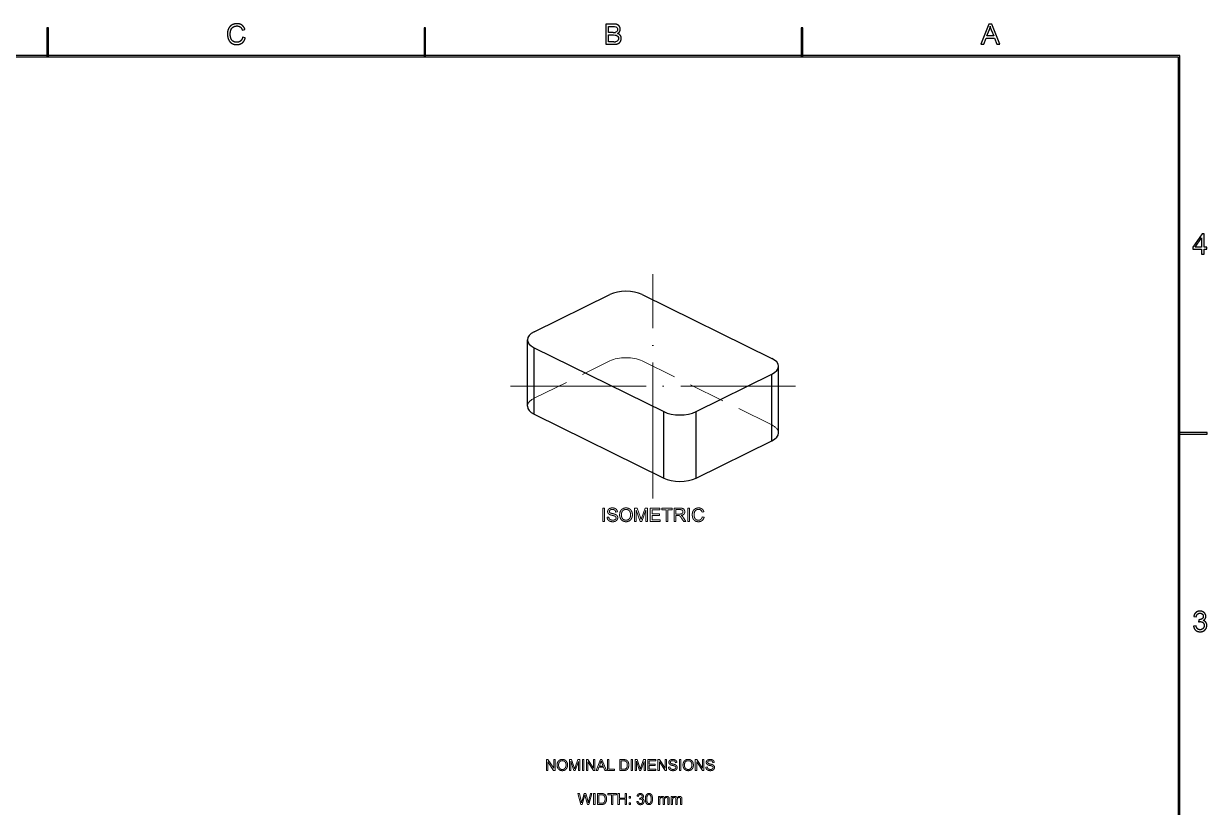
# Model space of a CAD drawing. Header units: millimetres. Extents: x -205 to 205, y -139 to 139.
# Drawn here: x -4.2 to 205, y 0.6 to 139.1 of the extents above; entities that cross this region are included whole.
import ezdxf

# ---------------------------------------------------------------- set-up
doc = ezdxf.new("R2010")
doc.units = ezdxf.units.MM
doc.linetypes.add('ACAD_ISO04W100', pattern=[30, 24, -3, 0, -3])
doc.linetypes.add('HIDDEN', pattern=[9.525, 6.35, -3.175])
for name, color, linetype, lineweight in [('center', 7, 'ACAD_ISO04W100', 13), ('dimensions', 7, 'Continuous', 18), ('hidden', 7, 'HIDDEN', 18), ('visible', 7, 'Continuous', 30)]:
    doc.layers.add(name, color=color, linetype=linetype, lineweight=lineweight)

msp = doc.modelspace()

# ---------------------------------------------------------------- linework, layer by layer
at = {"layer": 'center'}
for p, q in [((107, 55.2), (107, 94.8)), ((81.81, 75), (132.19, 75))]:
    msp.add_line(p, q, dxfattribs=at)
at = {"layer": 'dimensions'}
for p, q in [((98.14, 53.47), (98.14, 51.11)), ((98.45, 53.47), (98.14, 53.47)), ((98.45, 51.11), (98.45, 53.47)), ((100.41, 52.78), (100.71, 52.81)), ((103.76, 53.47), (103.76, 51.11)), ((104.23, 53.47), (103.76, 53.47)), ((104.06, 53.12), (104.75, 51.11)), ((104.06, 51.11), (104.06, 53.12)), ((104.79, 51.8), (104.23, 53.47)), ((105.6, 53.47), (105.03, 51.83)), ((105.03, 51.11), (105.72, 53.09)), ((106.02, 53.47), (105.6, 53.47)), ((105.72, 53.09), (105.72, 51.11)), ((106.02, 51.11), (106.02, 53.47)), ((106.53, 53.47), (106.53, 51.11)), ((108.24, 53.47), (106.53, 53.47)), ((106.84, 53.19), (108.24, 53.19)), ((106.84, 52.47), (106.84, 53.19)), ((108.15, 52.47), (106.84, 52.47)), ((108.15, 52.19), (108.15, 52.47)), ((108.24, 53.19), (108.24, 53.47)), ((108.55, 53.47), (108.55, 53.19)), ((110.42, 53.47), (108.55, 53.47)), ((108.55, 53.19), (109.32, 53.19)), ((109.32, 53.19), (109.32, 51.11)), ((109.64, 53.19), (110.42, 53.19)), ((109.64, 51.11), (109.64, 53.19)), ((110.42, 53.19), (110.42, 53.47)), ((110.74, 53.47), (110.74, 51.11)), ((111.79, 53.47), (110.74, 53.47)), ((111.06, 52.43), (111.06, 53.21)), ((111.06, 53.21), (111.8, 53.21)), ((111.73, 52.43), (111.06, 52.43)), ((113.17, 53.47), (113.17, 51.11)), ((113.49, 53.47), (113.17, 53.47)), ((113.49, 51.11), (113.49, 53.47)), ((115.69, 52.75), (116, 52.83)), ((98.14, 51.11), (98.45, 51.11)), ((99.19, 51.9), (98.9, 51.87)), ((103.76, 51.11), (104.06, 51.11)), ((104.75, 51.11), (105.03, 51.11)), ((105.72, 51.11), (106.02, 51.11)), ((106.53, 51.11), (108.29, 51.11)), ((106.84, 52.19), (108.15, 52.19)), ((106.84, 51.39), (106.84, 52.19)), ((108.29, 51.39), (106.84, 51.39)), ((108.29, 51.11), (108.29, 51.39)), ((109.32, 51.11), (109.64, 51.11)), ((110.74, 51.11), (111.06, 51.11)), ((111.06, 52.16), (111.42, 52.16)), ((111.06, 51.11), (111.06, 52.16)), ((112.12, 51.6), (112.43, 51.11)), ((112.82, 51.11), (112.41, 51.75)), ((112.43, 51.11), (112.82, 51.11)), ((113.17, 51.11), (113.49, 51.11)), ((116.04, 51.86), (115.72, 51.94)), ((88.18, 9.04), (88.18, 7.11)), ((88.44, 9.04), (88.18, 9.04)), ((88.42, 8.63), (89.44, 7.11)), ((88.42, 7.11), (88.42, 8.63)), ((89.46, 7.52), (88.44, 9.04)), ((89.46, 9.04), (89.46, 7.52)), ((89.7, 9.04), (89.46, 9.04)), ((89.7, 7.11), (89.7, 9.04)), ((92.22, 9.04), (92.22, 7.11)), ((92.61, 9.04), (92.22, 9.04)), ((92.47, 8.75), (93.03, 7.11)), ((92.47, 7.11), (92.47, 8.75)), ((93.07, 7.67), (92.61, 9.04)), ((93.72, 9.04), (93.26, 7.7)), ((93.26, 7.11), (93.82, 8.73)), ((94.07, 9.04), (93.72, 9.04)), ((93.82, 8.73), (93.82, 7.11)), ((94.07, 7.11), (94.07, 9.04)), ((94.52, 9.04), (94.52, 7.11)), ((94.78, 9.04), (94.52, 9.04)), ((94.78, 7.11), (94.78, 9.04)), ((95.23, 9.04), (95.23, 7.11)), ((95.49, 9.04), (95.23, 9.04)), ((95.47, 8.63), (96.49, 7.11)), ((95.47, 7.11), (95.47, 8.63)), ((96.51, 7.52), (95.49, 9.04)), ((96.51, 9.04), (96.51, 7.52)), ((96.75, 9.04), (96.51, 9.04)), ((96.75, 7.11), (96.75, 9.04)), ((97.71, 9.04), (96.97, 7.11)), ((97.53, 7.9), (97.74, 8.47)), ((97.99, 9.04), (97.71, 9.04)), ((97.98, 8.44), (98.18, 7.9)), ((98.78, 7.11), (97.99, 9.04)), ((98.97, 9.04), (98.97, 7.11)), ((99.23, 9.04), (98.97, 9.04)), ((99.23, 7.34), (99.23, 9.04)), ((101.13, 9.04), (101.13, 7.11)), ((101.8, 9.04), (101.13, 9.04)), ((101.39, 7.34), (101.39, 8.81)), ((101.39, 8.81), (101.8, 8.81)), ((103.13, 9.04), (103.13, 7.11)), ((103.38, 9.04), (103.13, 9.04)), ((103.38, 7.11), (103.38, 9.04)), ((103.83, 9.04), (103.83, 7.11)), ((104.21, 9.04), (103.83, 9.04)), ((104.07, 8.75), (104.63, 7.11)), ((104.07, 7.11), (104.07, 8.75)), ((104.67, 7.67), (104.21, 9.04)), ((105.33, 9.04), (104.86, 7.7)), ((104.86, 7.11), (105.42, 8.73)), ((105.67, 9.04), (105.33, 9.04)), ((105.42, 8.73), (105.42, 7.11)), ((105.67, 7.11), (105.67, 9.04)), ((106.09, 9.04), (106.09, 7.11)), ((107.49, 9.04), (106.09, 9.04)), ((106.34, 8.81), (107.49, 8.81)), ((106.34, 8.22), (106.34, 8.81)), ((107.49, 8.81), (107.49, 9.04)), ((107.88, 9.04), (107.88, 7.11)), ((108.14, 9.04), (107.88, 9.04)), ((108.13, 8.63), (109.14, 7.11)), ((108.13, 7.11), (108.13, 8.63)), ((109.16, 7.52), (108.14, 9.04)), ((109.16, 9.04), (109.16, 7.52)), ((109.4, 9.04), (109.16, 9.04)), ((109.4, 7.11), (109.4, 9.04)), ((110.98, 8.48), (111.23, 8.5)), ((111.68, 9.04), (111.68, 7.11)), ((111.93, 9.04), (111.68, 9.04)), ((111.93, 7.11), (111.93, 9.04)), ((114.48, 9.04), (114.48, 7.11)), ((114.74, 9.04), (114.48, 9.04)), ((114.73, 8.63), (115.74, 7.11)), ((114.73, 7.11), (114.73, 8.63)), ((115.76, 7.52), (114.74, 9.04)), ((115.76, 9.04), (115.76, 7.52)), ((116, 9.04), (115.76, 9.04)), ((116, 7.11), (116, 9.04)), ((117.58, 8.48), (117.83, 8.5)), ((88.18, 7.11), (88.42, 7.11)), ((89.44, 7.11), (89.7, 7.11)), ((92.22, 7.11), (92.47, 7.11)), ((93.03, 7.11), (93.26, 7.11)), ((93.82, 7.11), (94.07, 7.11)), ((94.52, 7.11), (94.78, 7.11)), ((95.23, 7.11), (95.47, 7.11)), ((96.49, 7.11), (96.75, 7.11)), ((96.97, 7.11), (97.24, 7.11)), ((97.24, 7.11), (97.45, 7.69)), ((97.45, 7.69), (98.26, 7.69)), ((98.18, 7.9), (97.53, 7.9)), ((98.26, 7.69), (98.49, 7.11)), ((98.49, 7.11), (98.78, 7.11)), ((98.97, 7.11), (100.18, 7.11)), ((100.18, 7.34), (99.23, 7.34)), ((100.18, 7.11), (100.18, 7.34)), ((101.13, 7.11), (101.83, 7.11)), ((101.8, 7.34), (101.39, 7.34)), ((103.13, 7.11), (103.38, 7.11)), ((103.83, 7.11), (104.07, 7.11)), ((104.63, 7.11), (104.86, 7.11)), ((105.42, 7.11), (105.67, 7.11)), ((106.09, 7.11), (107.53, 7.11)), ((107.41, 8.22), (106.34, 8.22)), ((106.34, 7.99), (107.41, 7.99)), ((106.34, 7.34), (106.34, 7.99)), ((107.53, 7.34), (106.34, 7.34)), ((107.41, 7.99), (107.41, 8.22)), ((107.53, 7.11), (107.53, 7.34)), ((107.88, 7.11), (108.13, 7.11)), ((109.14, 7.11), (109.4, 7.11)), ((109.99, 7.75), (109.75, 7.73)), ((111.68, 7.11), (111.93, 7.11)), ((114.48, 7.11), (114.73, 7.11)), ((115.74, 7.11), (116, 7.11)), ((116.59, 7.75), (116.35, 7.73)), ((93.73, 3.04), (94.25, 1.11)), ((94, 3.04), (93.73, 3.04)), ((94.29, 1.77), (94, 3.04)), ((94.83, 3.04), (94.46, 1.74)), ((94.51, 1.11), (94.92, 2.58)), ((95.13, 3.04), (94.83, 3.04)), ((95.03, 2.58), (95.44, 1.11)), ((95.41, 2.06), (95.13, 3.04)), ((95.96, 3.04), (95.66, 1.8)), ((95.69, 1.11), (96.22, 3.04)), ((96.22, 3.04), (95.96, 3.04)), ((96.5, 3.04), (96.5, 1.11)), ((96.76, 3.04), (96.5, 3.04)), ((96.76, 1.11), (96.76, 3.04)), ((97.21, 3.04), (97.21, 1.11)), ((97.87, 3.04), (97.21, 3.04)), ((97.46, 1.34), (97.46, 2.81)), ((97.46, 2.81), (97.87, 2.81)), ((99.01, 3.04), (99.01, 2.81)), ((100.54, 3.04), (99.01, 3.04)), ((99.01, 2.81), (99.65, 2.81)), ((99.65, 2.81), (99.65, 1.11)), ((99.9, 2.81), (100.54, 2.81)), ((99.9, 1.11), (99.9, 2.81)), ((100.54, 2.81), (100.54, 3.04)), ((100.81, 3.04), (100.81, 1.11)), ((101.07, 3.04), (100.81, 3.04)), ((101.07, 2.25), (101.07, 3.04)), ((102.07, 2.25), (101.07, 2.25)), ((102.07, 3.04), (102.07, 2.25)), ((102.33, 3.04), (102.07, 3.04)), ((102.33, 1.11), (102.33, 3.04)), ((102.79, 2.51), (102.79, 2.24)), ((103.06, 2.51), (102.79, 2.51)), ((102.79, 2.24), (103.06, 2.24)), ((103.06, 2.24), (103.06, 2.51)), ((104.19, 2.55), (104.42, 2.51)), ((104.66, 2.23), (104.63, 2.02)), ((107.98, 2.51), (107.98, 1.11)), ((108.19, 2.51), (107.98, 2.51)), ((108.19, 2.31), (108.19, 2.51)), ((110.23, 2.51), (110.23, 1.11)), ((110.44, 2.51), (110.23, 2.51)), ((110.44, 2.31), (110.44, 2.51)), ((94.25, 1.11), (94.51, 1.11)), ((95.44, 1.11), (95.69, 1.11)), ((96.5, 1.11), (96.76, 1.11)), ((97.21, 1.11), (97.9, 1.11)), ((97.88, 1.34), (97.46, 1.34)), ((99.65, 1.11), (99.9, 1.11)), ((100.81, 1.11), (101.07, 1.11)), ((101.07, 2.02), (102.07, 2.02)), ((101.07, 1.11), (101.07, 2.02)), ((102.07, 2.02), (102.07, 1.11)), ((102.07, 1.11), (102.33, 1.11)), ((102.79, 1.38), (102.79, 1.11)), ((103.06, 1.38), (102.79, 1.38)), ((102.79, 1.11), (103.06, 1.11)), ((103.06, 1.11), (103.06, 1.38)), ((104.4, 1.65), (104.16, 1.62)), ((107.98, 1.11), (108.22, 1.11)), ((108.22, 1.11), (108.22, 1.83)), ((108.81, 2.02), (108.81, 1.11)), ((108.81, 1.11), (109.05, 1.11)), ((109.05, 1.11), (109.05, 1.92)), ((109.64, 1.99), (109.64, 1.11)), ((109.64, 1.11), (109.88, 1.11)), ((109.88, 1.11), (109.88, 2.07)), ((110.23, 1.11), (110.47, 1.11)), ((110.47, 1.11), (110.47, 1.83)), ((111.06, 2.02), (111.06, 1.11)), ((111.06, 1.11), (111.3, 1.11)), ((111.3, 1.11), (111.3, 1.92)), ((111.89, 1.99), (111.89, 1.11)), ((111.89, 1.11), (112.13, 1.11)), ((112.13, 1.11), (112.13, 2.07))]:
    msp.add_line(p, q, dxfattribs=at)
for points in [[(98.99, 52.86), (98.99, 53.04), (99.09, 53.2)], [(99.07, 52.57), (98.99, 52.7), (98.99, 52.86)], [(99.32, 52.35), (99.15, 52.44), (99.07, 52.57)], [(99.09, 53.2), (99.19, 53.35), (99.39, 53.43)], [(99.42, 53.13), (99.29, 53.03), (99.29, 52.88)], [(99.29, 52.88), (99.29, 52.76), (99.38, 52.67)], [(99.78, 52.2), (99.45, 52.28), (99.32, 52.35)], [(99.38, 52.67), (99.47, 52.59), (99.85, 52.51)], [(99.39, 53.43), (99.58, 53.51), (99.82, 53.51)], [(99.83, 53.24), (99.55, 53.24), (99.42, 53.13)], [(99.82, 53.51), (100.08, 53.51), (100.28, 53.43)], [(100.24, 53.12), (100.11, 53.24), (99.83, 53.24)], [(99.85, 52.51), (100.23, 52.42), (100.38, 52.35)], [(100.41, 52.78), (100.38, 53.01), (100.24, 53.12)], [(100.28, 53.43), (100.48, 53.34), (100.59, 53.18)], [(100.38, 52.35), (100.58, 52.26), (100.68, 52.11)], [(100.59, 53.18), (100.7, 53.02), (100.71, 52.81)], [(101.11, 52.26), (101.11, 52.85), (101.43, 53.18)], [(101.43, 53.18), (101.74, 53.51), (102.24, 53.51)], [(101.67, 53.02), (101.43, 52.79), (101.43, 52.26)], [(102.24, 53.25), (101.91, 53.25), (101.67, 53.02)], [(102.24, 53.51), (102.57, 53.51), (102.83, 53.36)], [(102.66, 53.13), (102.48, 53.25), (102.24, 53.25)], [(102.95, 52.79), (102.85, 53.01), (102.66, 53.13)], [(102.83, 53.36), (103.09, 53.2), (103.23, 52.92)], [(103.05, 52.29), (103.05, 52.58), (102.95, 52.79)], [(103.23, 52.92), (103.37, 52.64), (103.37, 52.29)], [(111.73, 52.43), (111.94, 52.43), (112.06, 52.47)], [(111.79, 53.47), (112.11, 53.47), (112.27, 53.41)], [(112.19, 53.1), (112.07, 53.21), (111.8, 53.21)], [(112.47, 52.4), (112.31, 52.23), (111.97, 52.19)], [(112.06, 52.47), (112.18, 52.52), (112.25, 52.62)], [(112.31, 52.83), (112.31, 53), (112.19, 53.1)], [(112.25, 52.62), (112.31, 52.71), (112.31, 52.83)], [(112.27, 53.41), (112.44, 53.35), (112.53, 53.18)], [(112.63, 52.83), (112.63, 52.58), (112.47, 52.4)], [(112.53, 53.18), (112.63, 53.02), (112.63, 52.83)], [(113.95, 52.31), (113.95, 52.68), (114.09, 52.95)], [(114.09, 52.95), (114.23, 53.23), (114.49, 53.37)], [(114.34, 52.76), (114.27, 52.54), (114.27, 52.31)], [(114.27, 52.31), (114.27, 52.01), (114.36, 51.78)], [(114.6, 53.12), (114.42, 52.98), (114.34, 52.76)], [(114.49, 53.37), (114.75, 53.51), (115.06, 53.51)], [(115.06, 53.25), (114.78, 53.25), (114.6, 53.12)], [(115.06, 53.51), (115.42, 53.51), (115.66, 53.33)], [(115.45, 53.13), (115.29, 53.25), (115.06, 53.25)], [(115.69, 52.75), (115.61, 53.01), (115.45, 53.13)], [(115.66, 53.33), (115.9, 53.15), (116, 52.83)], [(99.03, 51.44), (98.9, 51.63), (98.9, 51.87)], [(99.37, 51.16), (99.15, 51.26), (99.03, 51.44)], [(99.19, 51.9), (99.21, 51.72), (99.29, 51.6)], [(99.29, 51.6), (99.37, 51.49), (99.53, 51.42)], [(99.91, 51.07), (99.58, 51.07), (99.37, 51.16)], [(99.53, 51.42), (99.69, 51.35), (99.89, 51.35)], [(100.2, 52.09), (100.11, 52.12), (99.78, 52.2)], [(99.89, 51.35), (100.07, 51.35), (100.21, 51.4)], [(100.36, 51.16), (100.16, 51.07), (99.91, 51.07)], [(100.41, 51.95), (100.35, 52.03), (100.2, 52.09)], [(100.21, 51.4), (100.34, 51.46), (100.41, 51.55)], [(100.67, 51.42), (100.56, 51.26), (100.36, 51.16)], [(100.48, 51.75), (100.48, 51.86), (100.41, 51.95)], [(100.41, 51.55), (100.48, 51.64), (100.48, 51.75)], [(100.78, 51.78), (100.78, 51.59), (100.67, 51.42)], [(100.68, 52.11), (100.78, 51.97), (100.78, 51.78)], [(101.25, 51.67), (101.11, 51.95), (101.11, 52.26)], [(101.64, 51.23), (101.38, 51.39), (101.25, 51.67)], [(101.43, 52.26), (101.43, 51.83), (101.66, 51.58)], [(102.24, 51.07), (101.91, 51.07), (101.64, 51.23)], [(101.66, 51.58), (101.89, 51.34), (102.24, 51.34)], [(102.24, 51.34), (102.59, 51.34), (102.82, 51.59)], [(102.81, 51.22), (102.55, 51.07), (102.24, 51.07)], [(103.22, 51.65), (103.08, 51.36), (102.81, 51.22)], [(102.82, 51.59), (103.05, 51.83), (103.05, 52.29)], [(103.37, 52.29), (103.37, 51.93), (103.22, 51.65)], [(104.79, 51.8), (104.87, 51.57), (104.91, 51.45)], [(104.91, 51.45), (104.95, 51.58), (105.03, 51.83)], [(111.59, 52.15), (111.54, 52.16), (111.42, 52.16)], [(111.73, 52.09), (111.66, 52.13), (111.59, 52.15)], [(111.89, 51.93), (111.8, 52.04), (111.73, 52.09)], [(112.12, 51.6), (111.98, 51.81), (111.89, 51.93)], [(111.97, 52.19), (112.09, 52.13), (112.15, 52.07)], [(112.15, 52.07), (112.29, 51.94), (112.41, 51.75)], [(114.07, 51.68), (113.95, 51.97), (113.95, 52.31)], [(114.44, 51.23), (114.2, 51.38), (114.07, 51.68)], [(114.36, 51.78), (114.45, 51.56), (114.63, 51.45)], [(115.06, 51.07), (114.68, 51.07), (114.44, 51.23)], [(114.63, 51.45), (114.82, 51.34), (115.03, 51.34)], [(115.03, 51.34), (115.3, 51.34), (115.48, 51.49)], [(115.68, 51.27), (115.43, 51.07), (115.06, 51.07)], [(115.48, 51.49), (115.66, 51.64), (115.72, 51.94)], [(116.04, 51.86), (115.94, 51.47), (115.68, 51.27)], [(90.05, 8.05), (90.05, 8.53), (90.31, 8.8)], [(90.31, 8.8), (90.57, 9.08), (90.98, 9.08)], [(90.51, 8.67), (90.32, 8.48), (90.32, 8.05)], [(90.98, 8.85), (90.71, 8.85), (90.51, 8.67)], [(90.98, 9.08), (91.25, 9.08), (91.46, 8.95)], [(91.33, 8.76), (91.17, 8.85), (90.98, 8.85)], [(91.56, 8.49), (91.48, 8.66), (91.33, 8.76)], [(91.46, 8.95), (91.68, 8.82), (91.79, 8.59)], [(91.64, 8.07), (91.64, 8.31), (91.56, 8.49)], [(91.79, 8.59), (91.9, 8.36), (91.9, 8.07)], [(97.84, 8.84), (97.81, 8.65), (97.74, 8.47)], [(97.98, 8.44), (97.89, 8.68), (97.84, 8.84)], [(101.8, 9.04), (102.02, 9.04), (102.14, 9.01)], [(102.13, 8.77), (102.02, 8.81), (101.8, 8.81)], [(102.37, 8.56), (102.27, 8.72), (102.13, 8.77)], [(102.14, 9.01), (102.31, 8.97), (102.43, 8.87)], [(102.47, 8.09), (102.47, 8.39), (102.37, 8.56)], [(102.43, 8.87), (102.58, 8.75), (102.66, 8.54)], [(102.66, 8.54), (102.73, 8.34), (102.73, 8.09)], [(109.82, 8.54), (109.82, 8.69), (109.9, 8.81)], [(109.89, 8.3), (109.82, 8.41), (109.82, 8.54)], [(109.9, 8.81), (109.99, 8.94), (110.15, 9.01)], [(110.17, 8.76), (110.07, 8.68), (110.07, 8.56)], [(110.07, 8.56), (110.07, 8.45), (110.14, 8.39)], [(110.14, 8.39), (110.22, 8.32), (110.53, 8.25)], [(110.15, 9.01), (110.31, 9.07), (110.5, 9.07)], [(110.51, 8.85), (110.28, 8.85), (110.17, 8.76)], [(110.5, 9.07), (110.72, 9.07), (110.88, 9)], [(110.85, 8.75), (110.73, 8.85), (110.51, 8.85)], [(110.98, 8.48), (110.96, 8.66), (110.85, 8.75)], [(110.88, 9), (111.04, 8.94), (111.13, 8.8)], [(111.13, 8.8), (111.22, 8.67), (111.23, 8.5)], [(112.31, 8.05), (112.31, 8.53), (112.56, 8.8)], [(112.56, 8.8), (112.82, 9.08), (113.23, 9.08)], [(112.77, 8.67), (112.57, 8.48), (112.57, 8.05)], [(113.23, 8.85), (112.96, 8.85), (112.77, 8.67)], [(113.23, 9.08), (113.5, 9.08), (113.71, 8.95)], [(113.58, 8.76), (113.42, 8.85), (113.23, 8.85)], [(113.81, 8.49), (113.73, 8.66), (113.58, 8.76)], [(113.71, 8.95), (113.93, 8.82), (114.04, 8.59)], [(113.89, 8.07), (113.89, 8.31), (113.81, 8.49)], [(114.04, 8.59), (114.15, 8.36), (114.15, 8.07)], [(116.42, 8.54), (116.42, 8.69), (116.5, 8.81)], [(116.49, 8.3), (116.42, 8.41), (116.42, 8.54)], [(116.5, 8.81), (116.59, 8.94), (116.75, 9.01)], [(116.77, 8.76), (116.67, 8.68), (116.67, 8.56)], [(116.67, 8.56), (116.67, 8.45), (116.74, 8.39)], [(116.74, 8.39), (116.82, 8.32), (117.13, 8.25)], [(116.75, 9.01), (116.91, 9.07), (117.1, 9.07)], [(117.11, 8.85), (116.88, 8.85), (116.77, 8.76)], [(117.1, 9.07), (117.32, 9.07), (117.48, 9)], [(117.45, 8.75), (117.33, 8.85), (117.11, 8.85)], [(117.58, 8.48), (117.56, 8.66), (117.45, 8.75)], [(117.48, 9), (117.64, 8.94), (117.73, 8.8)], [(117.73, 8.8), (117.82, 8.67), (117.83, 8.5)], [(90.16, 7.57), (90.05, 7.79), (90.05, 8.05)], [(90.49, 7.21), (90.28, 7.34), (90.16, 7.57)], [(90.32, 8.05), (90.32, 7.7), (90.51, 7.5)], [(90.98, 7.08), (90.7, 7.08), (90.49, 7.21)], [(90.51, 7.5), (90.69, 7.29), (90.98, 7.29)], [(90.98, 7.29), (91.27, 7.29), (91.45, 7.5)], [(91.45, 7.19), (91.23, 7.08), (90.98, 7.08)], [(91.45, 7.5), (91.64, 7.7), (91.64, 8.07)], [(91.78, 7.55), (91.66, 7.31), (91.45, 7.19)], [(91.9, 8.07), (91.9, 7.78), (91.78, 7.55)], [(93.07, 7.67), (93.13, 7.48), (93.16, 7.39)], [(93.16, 7.39), (93.19, 7.49), (93.26, 7.7)], [(101.8, 7.34), (101.99, 7.34), (102.1, 7.37)], [(102.14, 7.14), (102.01, 7.11), (101.83, 7.11)], [(102.1, 7.37), (102.21, 7.41), (102.27, 7.47)], [(102.37, 7.24), (102.28, 7.17), (102.14, 7.14)], [(102.27, 7.47), (102.37, 7.56), (102.42, 7.72)], [(102.55, 7.41), (102.47, 7.3), (102.37, 7.24)], [(102.42, 7.72), (102.47, 7.87), (102.47, 8.09)], [(102.68, 7.69), (102.63, 7.52), (102.55, 7.41)], [(102.73, 8.09), (102.73, 7.86), (102.68, 7.69)], [(104.67, 7.67), (104.73, 7.48), (104.76, 7.39)], [(104.76, 7.39), (104.79, 7.49), (104.86, 7.7)], [(109.85, 7.38), (109.75, 7.54), (109.75, 7.73)], [(110.13, 7.15), (109.95, 7.23), (109.85, 7.38)], [(110.09, 8.12), (109.96, 8.19), (109.89, 8.3)], [(109.99, 7.75), (110, 7.61), (110.07, 7.51)], [(110.07, 7.51), (110.13, 7.42), (110.26, 7.36)], [(110.47, 8), (110.2, 8.06), (110.09, 8.12)], [(110.57, 7.08), (110.31, 7.08), (110.13, 7.15)], [(110.26, 7.36), (110.39, 7.3), (110.56, 7.3)], [(110.81, 7.91), (110.73, 7.94), (110.47, 8)], [(110.53, 8.25), (110.84, 8.18), (110.95, 8.13)], [(110.56, 7.3), (110.7, 7.3), (110.82, 7.35)], [(110.94, 7.15), (110.78, 7.08), (110.57, 7.08)], [(110.99, 7.79), (110.93, 7.86), (110.81, 7.91)], [(110.82, 7.35), (110.93, 7.39), (110.98, 7.47)], [(111.2, 7.36), (111.11, 7.23), (110.94, 7.15)], [(110.95, 8.13), (111.12, 8.05), (111.2, 7.93)], [(110.98, 7.47), (111.04, 7.54), (111.04, 7.63)], [(111.04, 7.63), (111.04, 7.72), (110.99, 7.79)], [(111.2, 7.93), (111.28, 7.81), (111.28, 7.65)], [(111.28, 7.65), (111.28, 7.5), (111.2, 7.36)], [(112.42, 7.57), (112.31, 7.79), (112.31, 8.05)], [(112.74, 7.21), (112.53, 7.34), (112.42, 7.57)], [(112.57, 8.05), (112.57, 7.7), (112.76, 7.5)], [(113.23, 7.08), (112.96, 7.08), (112.74, 7.21)], [(112.76, 7.5), (112.95, 7.29), (113.23, 7.29)], [(113.23, 7.29), (113.52, 7.29), (113.7, 7.5)], [(113.7, 7.19), (113.48, 7.08), (113.23, 7.08)], [(113.7, 7.5), (113.89, 7.7), (113.89, 8.07)], [(114.04, 7.55), (113.92, 7.31), (113.7, 7.19)], [(114.15, 8.07), (114.15, 7.78), (114.04, 7.55)], [(116.45, 7.38), (116.35, 7.54), (116.35, 7.73)], [(116.73, 7.15), (116.55, 7.23), (116.45, 7.38)], [(116.7, 8.12), (116.56, 8.19), (116.49, 8.3)], [(116.59, 7.75), (116.61, 7.61), (116.67, 7.51)], [(116.67, 7.51), (116.73, 7.42), (116.86, 7.36)], [(117.07, 8), (116.8, 8.06), (116.7, 8.12)], [(117.17, 7.08), (116.91, 7.08), (116.73, 7.15)], [(116.86, 7.36), (116.99, 7.3), (117.16, 7.3)], [(117.41, 7.91), (117.33, 7.94), (117.07, 8)], [(117.13, 8.25), (117.44, 8.18), (117.56, 8.13)], [(117.16, 7.3), (117.31, 7.3), (117.42, 7.35)], [(117.54, 7.15), (117.38, 7.08), (117.17, 7.08)], [(117.59, 7.79), (117.53, 7.86), (117.41, 7.91)], [(117.42, 7.35), (117.53, 7.39), (117.58, 7.47)], [(117.8, 7.36), (117.71, 7.23), (117.54, 7.15)], [(117.56, 8.13), (117.72, 8.05), (117.81, 7.93)], [(117.58, 7.47), (117.64, 7.54), (117.64, 7.63)], [(117.64, 7.63), (117.64, 7.72), (117.59, 7.79)], [(117.89, 7.65), (117.89, 7.5), (117.8, 7.36)], [(117.81, 7.93), (117.89, 7.81), (117.89, 7.65)], [(94.97, 2.81), (94.94, 2.67), (94.92, 2.58)], [(95.03, 2.58), (94.98, 2.77), (94.97, 2.81)], [(97.87, 3.04), (98.1, 3.04), (98.22, 3.01)], [(98.2, 2.77), (98.1, 2.81), (97.87, 2.81)], [(98.44, 2.56), (98.34, 2.72), (98.2, 2.77)], [(98.22, 3.01), (98.38, 2.97), (98.5, 2.87)], [(98.54, 2.09), (98.54, 2.39), (98.44, 2.56)], [(98.5, 2.87), (98.65, 2.75), (98.73, 2.54)], [(98.73, 2.54), (98.8, 2.34), (98.8, 2.09)], [(104.19, 2.55), (104.23, 2.79), (104.38, 2.92)], [(104.38, 2.92), (104.54, 3.05), (104.77, 3.05)], [(104.54, 2.77), (104.45, 2.68), (104.42, 2.51)], [(104.77, 2.85), (104.63, 2.85), (104.54, 2.77)], [(104.66, 2.23), (104.68, 2.23), (104.69, 2.23)], [(104.69, 2.23), (104.85, 2.23), (104.97, 2.31)], [(104.77, 3.05), (104.92, 3.05), (105.06, 2.98)], [(105, 2.77), (104.91, 2.85), (104.77, 2.85)], [(104.97, 2.31), (105.09, 2.39), (105.09, 2.55)], [(105.09, 2.55), (105.09, 2.68), (105, 2.77)], [(105.06, 2.98), (105.19, 2.91), (105.26, 2.8)], [(105.26, 2.32), (105.2, 2.22), (105.07, 2.15)], [(105.07, 2.15), (105.24, 2.12), (105.33, 1.99)], [(105.26, 2.8), (105.33, 2.68), (105.33, 2.55)], [(105.33, 2.55), (105.33, 2.42), (105.26, 2.32)], [(105.66, 2.06), (105.66, 2.4), (105.73, 2.61)], [(105.73, 2.61), (105.8, 2.82), (105.94, 2.94)], [(106.03, 2.71), (105.91, 2.54), (105.91, 2.06)], [(105.94, 2.94), (106.08, 3.05), (106.29, 3.05)], [(106.29, 2.85), (106.13, 2.85), (106.03, 2.71)], [(106.29, 3.05), (106.45, 3.05), (106.56, 2.99)], [(106.57, 2.7), (106.46, 2.85), (106.29, 2.85)], [(106.56, 2.99), (106.68, 2.92), (106.76, 2.81)], [(106.68, 2.06), (106.68, 2.54), (106.57, 2.7)], [(106.76, 2.81), (106.84, 2.69), (106.88, 2.52)], [(106.88, 2.52), (106.92, 2.35), (106.92, 2.06)], [(108.19, 2.31), (108.26, 2.41), (108.37, 2.48)], [(108.25, 2.13), (108.22, 2.03), (108.22, 1.83)], [(108.38, 2.28), (108.29, 2.23), (108.25, 2.13)], [(108.37, 2.48), (108.48, 2.54), (108.62, 2.54)], [(108.56, 2.33), (108.46, 2.33), (108.38, 2.28)], [(108.75, 2.26), (108.7, 2.33), (108.56, 2.33)], [(108.62, 2.54), (108.77, 2.54), (108.87, 2.48)], [(108.81, 2.02), (108.81, 2.18), (108.75, 2.26)], [(108.87, 2.48), (108.97, 2.41), (109.01, 2.29)], [(109.01, 2.29), (109.18, 2.54), (109.44, 2.54)], [(109.15, 2.24), (109.05, 2.14), (109.05, 1.92)], [(109.39, 2.33), (109.24, 2.33), (109.15, 2.24)], [(109.53, 2.3), (109.47, 2.33), (109.39, 2.33)], [(109.44, 2.54), (109.65, 2.54), (109.76, 2.42)], [(109.62, 2.2), (109.59, 2.26), (109.53, 2.3)], [(109.64, 1.99), (109.64, 2.13), (109.62, 2.2)], [(109.76, 2.42), (109.88, 2.31), (109.88, 2.07)], [(110.44, 2.31), (110.51, 2.41), (110.62, 2.48)], [(110.5, 2.13), (110.47, 2.03), (110.47, 1.83)], [(110.63, 2.28), (110.54, 2.23), (110.5, 2.13)], [(110.62, 2.48), (110.73, 2.54), (110.87, 2.54)], [(110.81, 2.33), (110.71, 2.33), (110.63, 2.28)], [(111, 2.26), (110.94, 2.33), (110.81, 2.33)], [(110.87, 2.54), (111.02, 2.54), (111.12, 2.48)], [(111.06, 2.02), (111.06, 2.18), (111, 2.26)], [(111.12, 2.48), (111.22, 2.41), (111.26, 2.29)], [(111.26, 2.29), (111.43, 2.54), (111.69, 2.54)], [(111.4, 2.24), (111.3, 2.14), (111.3, 1.92)], [(111.64, 2.33), (111.49, 2.33), (111.4, 2.24)], [(111.78, 2.3), (111.72, 2.33), (111.64, 2.33)], [(111.69, 2.54), (111.9, 2.54), (112.01, 2.42)], [(111.87, 2.2), (111.84, 2.26), (111.78, 2.3)], [(111.89, 1.99), (111.89, 2.13), (111.87, 2.2)], [(112.01, 2.42), (112.13, 2.31), (112.13, 2.07)], [(94.29, 1.77), (94.34, 1.57), (94.37, 1.38)], [(94.37, 1.38), (94.45, 1.69), (94.46, 1.74)], [(95.41, 2.06), (95.52, 1.7), (95.56, 1.38)], [(95.56, 1.38), (95.6, 1.56), (95.66, 1.8)], [(97.88, 1.34), (98.07, 1.34), (98.18, 1.37)], [(98.22, 1.14), (98.08, 1.11), (97.9, 1.11)], [(98.18, 1.37), (98.28, 1.41), (98.35, 1.47)], [(98.45, 1.24), (98.35, 1.17), (98.22, 1.14)], [(98.35, 1.47), (98.44, 1.56), (98.49, 1.72)], [(98.62, 1.41), (98.54, 1.3), (98.45, 1.24)], [(98.49, 1.72), (98.54, 1.87), (98.54, 2.09)], [(98.75, 1.69), (98.7, 1.52), (98.62, 1.41)], [(98.8, 2.09), (98.8, 1.86), (98.75, 1.69)], [(104.35, 1.23), (104.19, 1.38), (104.16, 1.62)], [(104.78, 1.07), (104.52, 1.07), (104.35, 1.23)], [(104.4, 1.65), (104.44, 1.45), (104.54, 1.36)], [(104.54, 1.36), (104.64, 1.27), (104.78, 1.27)], [(104.8, 2.05), (104.73, 2.05), (104.63, 2.02)], [(104.78, 1.27), (104.94, 1.27), (105.06, 1.39)], [(105.24, 1.25), (105.06, 1.07), (104.78, 1.07)], [(105.07, 1.94), (104.96, 2.05), (104.8, 2.05)], [(105.06, 1.39), (105.18, 1.5), (105.18, 1.67)], [(105.18, 1.67), (105.18, 1.84), (105.07, 1.94)], [(105.43, 1.68), (105.43, 1.43), (105.24, 1.25)], [(105.33, 1.99), (105.43, 1.87), (105.43, 1.68)], [(105.85, 1.28), (105.66, 1.52), (105.66, 2.06)], [(106.29, 1.08), (106.01, 1.08), (105.85, 1.28)], [(105.91, 2.06), (105.91, 1.59), (106.02, 1.43)], [(106.02, 1.43), (106.13, 1.27), (106.29, 1.27)], [(106.29, 1.27), (106.46, 1.27), (106.57, 1.43)], [(106.64, 1.19), (106.5, 1.08), (106.29, 1.08)], [(106.57, 1.43), (106.68, 1.59), (106.68, 2.06)], [(106.85, 1.51), (106.78, 1.3), (106.64, 1.19)], [(106.92, 2.06), (106.92, 1.72), (106.85, 1.51)]]:
    msp.add_open_spline(points, degree=2, dxfattribs=at)
at = {"layer": 'hidden'}
for p, q in [((86, 72.88), (99.36, 79.47)), ((105.09, 79.47), (128, 68.18))]:
    msp.add_line(p, q, dxfattribs=at)
for centre, major_axis, start_param, end_param in [((102.23, 78.06), (-4.05, 0), -2.356194, -0.785398), ((88.86, 71.47), (4.05, 0), 2.356194, 3.141593), ((125.14, 66.77), (4.05, 0), 0, 0.785398)]:
    msp.add_ellipse(centre, major_axis=major_axis, ratio=0.492366, start_param=start_param, end_param=end_param, dxfattribs=at)
at = {"layer": 'visible'}
for p, q in [((-0.14, 138.33), (-0.14, 133.33)), ((0.14, 138.33), (-0.14, 138.33)), ((0.14, 133.33), (0.14, 138.33)), ((66.53, 138.33), (66.53, 133.33)), ((66.81, 138.33), (66.53, 138.33)), ((66.81, 133.33), (66.81, 138.33)), ((98.7, 139.01), (98.7, 135.43)), ((100.04, 139.01), (98.7, 139.01)), ((99.17, 137.51), (99.17, 138.59)), ((99.17, 138.59), (99.89, 138.59)), ((133.19, 138.33), (133.19, 133.33)), ((133.47, 138.33), (133.19, 138.33)), ((133.47, 133.33), (133.47, 138.33)), ((166.37, 139.01), (164.99, 135.43)), ((166.88, 139.01), (166.37, 139.01)), ((168.34, 135.43), (166.88, 139.01)), ((34.41, 137.92), (34.88, 138.03)), ((34.94, 136.57), (34.47, 136.69)), ((99.95, 137.51), (99.17, 137.51)), ((99.17, 135.85), (99.17, 137.08)), ((99.17, 137.08), (100, 137.08)), ((165.49, 135.43), (165.89, 136.52)), ((165.89, 136.52), (167.38, 136.52)), ((166.02, 136.9), (166.42, 137.95)), ((167.24, 136.9), (166.02, 136.9)), ((166.86, 137.89), (167.24, 136.9)), ((167.38, 136.52), (167.8, 135.43)), ((98.7, 135.43), (100.06, 135.43)), ((100.06, 135.85), (99.17, 135.85)), ((164.99, 135.43), (165.49, 135.43)), ((167.8, 135.43), (168.34, 135.43)), ((200.14, 133.47), (-200.14, 133.47)), ((-199.86, 133.19), (199.86, 133.19)), ((-0.14, 133.33), (0.14, 133.33)), ((66.53, 133.33), (66.81, 133.33)), ((133.19, 133.33), (133.47, 133.33)), ((199.86, 133.19), (199.86, -133.19)), ((200.14, -133.47), (200.14, 133.47)), ((204.06, 101.93), (202.42, 99.61)), ((202.86, 99.61), (203.98, 101.22)), ((203.98, 101.22), (203.98, 99.61)), ((204.42, 101.93), (204.06, 101.93)), ((204.42, 99.61), (204.42, 101.93)), ((202.42, 99.61), (202.42, 99.21)), ((202.42, 99.21), (203.98, 99.21)), ((203.98, 99.61), (202.86, 99.61)), ((203.98, 99.21), (203.98, 98.35)), ((203.98, 98.35), (204.42, 98.35)), ((204.9, 99.61), (204.42, 99.61)), ((204.42, 99.21), (204.9, 99.21)), ((204.42, 98.35), (204.42, 99.21)), ((204.9, 99.21), (204.9, 99.61)), ((86, 84.64), (99.36, 91.22)), ((105.09, 91.22), (128, 79.94)), ((84.81, 71.47), (84.81, 83.23)), ((86, 81.82), (108.91, 70.53)), ((86, 70.06), (86, 81.82)), ((129.19, 66.77), (129.19, 78.53)), ((114.64, 70.53), (128, 77.12)), ((128, 65.36), (128, 77.12)), ((86, 70.06), (108.91, 58.78)), ((108.91, 58.78), (108.91, 70.53)), ((114.64, 58.78), (114.64, 70.53)), ((114.64, 58.78), (128, 65.36)), ((205, 66.81), (200, 66.81)), ((200, 66.81), (200, 66.53)), ((200, 66.53), (205, 66.53)), ((205, 66.53), (205, 66.81)), ((202.61, 34.35), (203.05, 34.27)), ((203.49, 33.76), (203.44, 33.38)), ((203.01, 32.69), (202.57, 32.63))]:
    msp.add_line(p, q, dxfattribs=at)
for centre, major_axis, start_param, end_param in [((102.23, 89.81), (-4.05, 0), -2.356194, -0.785398), ((88.86, 83.23), (4.05, 0), 2.356194, 3.141593), ((88.86, 83.23), (4.05, 0), 3.141593, 3.926991), ((125.14, 78.53), (4.05, 0), 0, 0.785398), ((125.14, 78.53), (4.05, 0), 5.497787, 6.283185), ((88.86, 71.47), (4.05, 0), 3.141593, 3.926991), ((111.77, 71.94), (4.05, 0), 3.926991, 5.497787), ((125.14, 66.77), (4.05, 0), 5.497787, 6.283185), ((111.77, 60.19), (4.05, 0), 3.926991, 5.497787)]:
    msp.add_ellipse(centre, major_axis=major_axis, ratio=0.492366, start_param=start_param, end_param=end_param, dxfattribs=at)
for points, degree, knots in [([(34.88, 138.03), (34.74, 138.52), (34.37, 138.8), (34, 139.07), (33.47, 139.07), (32.99, 139.07), (32.6, 138.86), (32.2, 138.64), (31.99, 138.22), (31.78, 137.81), (31.78, 137.25), (31.78, 136.74), (31.97, 136.29), (32.16, 135.84), (32.52, 135.61), (32.88, 135.37), (33.46, 135.37), (34.02, 135.37), (34.41, 135.68), (34.79, 135.98), (34.94, 136.57)], 2, [0, 0, 0, 1, 1, 2, 2, 2.881818, 2.881818, 3.763636, 3.763636, 4.645455, 4.645455, 5.454109, 5.454109, 6.262763, 6.262763, 7.071417, 7.071417, 7.852775, 7.852775, 8.634133, 8.634133, 8.634133]), ([(34.47, 136.69), (34.37, 136.23), (34.09, 136.01), (33.82, 135.78), (33.42, 135.78), (33.09, 135.78), (32.81, 135.94), (32.53, 136.11), (32.4, 136.45), (32.27, 136.79), (32.27, 137.25), (32.27, 137.6), (32.38, 137.94), (32.49, 138.27), (32.77, 138.47), (33.04, 138.67), (33.46, 138.67), (33.82, 138.67), (34.05, 138.49), (34.29, 138.31), (34.41, 137.92)], 2, [0, 0, 0, 1, 1, 2, 2, 2.822086, 2.822086, 3.644172, 3.644172, 4.466258, 4.466258, 5.103704, 5.103704, 5.74115, 5.74115, 6.378597, 6.378597, 6.933062, 6.933062, 7.487527, 7.487527, 7.487527]), ([(99.89, 138.59), (100.14, 138.59), (100.33, 138.57), (100.43, 138.54), (100.54, 138.51), (100.62, 138.44), (100.68, 138.35), (100.73, 138.26), (100.76, 138.16), (100.76, 138.04), (100.76, 137.79), (100.64, 137.62), (100.4, 137.55)], 3, [0, 0, 0, 0, 1, 1, 1, 2, 2, 2, 3, 3, 3, 5.109589, 5.109589, 5.109589, 5.109589]), ([(100.73, 137.34), (100.98, 137.46), (101.1, 137.66), (101.23, 137.87), (101.23, 138.1), (101.23, 138.34), (101.09, 138.57), (100.95, 138.79), (100.7, 138.9), (100.45, 139.01), (100.04, 139.01)], 2, [0, 0, 0, 1, 1, 2, 2, 3.074468, 3.074468, 4.148936, 4.148936, 5.223404, 5.223404, 5.223404]), ([(100, 137.08), (100.23, 137.08), (100.4, 137.06), (100.52, 137.02), (100.64, 136.98), (100.74, 136.92), (100.81, 136.82), (100.88, 136.72), (100.91, 136.6), (100.91, 136.47), (100.91, 136.36), (100.89, 136.25), (100.84, 136.17), (100.74, 135.99), (100.61, 135.91), (100.39, 135.87)], 3, [0, 0, 0, 0, 1, 1, 1, 2, 2, 2, 3, 3, 3, 3.853659, 3.853659, 3.853659, 5.560976, 5.560976, 5.560976, 5.560976]), ([(100.06, 135.43), (100.41, 135.43), (100.64, 135.49), (100.88, 135.55), (101.03, 135.67), (101.19, 135.79), (101.3, 136), (101.4, 136.22), (101.4, 136.47), (101.4, 136.78), (101.23, 137.01), (101.05, 137.24), (100.73, 137.34)], 2, [0, 0, 0, 1, 1, 2, 2, 3, 3, 4, 4, 5.242718, 5.242718, 6.485437, 6.485437, 6.485437]), ([(202.57, 32.63), (202.61, 32.18), (202.92, 31.9), (203.24, 31.62), (203.71, 31.62), (204.23, 31.62), (204.57, 31.94), (204.91, 32.27), (204.91, 32.74), (204.91, 33.09), (204.74, 33.32), (204.56, 33.55), (204.24, 33.62)], 2, [0, 0, 0, 1, 1, 2, 2, 3.108808, 3.108808, 4.217617, 4.217617, 5.037673, 5.037673, 5.857729, 5.857729, 5.857729]), ([(204.24, 33.62), (204.49, 33.73), (204.61, 33.92), (204.74, 34.11), (204.74, 34.35), (204.74, 34.59), (204.61, 34.81), (204.48, 35.02), (204.23, 35.15), (203.98, 35.28), (203.69, 35.28), (203.27, 35.28), (202.98, 35.03), (202.69, 34.79), (202.61, 34.35)], 2, [0, 0, 0, 1, 1, 2, 2, 3.052632, 3.052632, 4.105263, 4.105263, 5.157895, 5.157895, 6.684211, 6.684211, 8.210526, 8.210526, 8.210526]), ([(203.05, 34.27), (203.1, 34.59), (203.27, 34.75), (203.44, 34.91), (203.7, 34.91), (203.96, 34.91), (204.12, 34.76), (204.29, 34.6), (204.29, 34.36), (204.29, 34.05), (204.06, 33.9), (203.84, 33.76), (203.56, 33.76), (203.53, 33.76), (203.49, 33.76)], 2, [0, 0, 0, 1, 1, 2, 2, 3.009524, 3.009524, 4.019048, 4.019048, 5.293699, 5.293699, 6.56835, 6.56835, 6.690273, 6.690273, 6.690273]), ([(203.44, 33.38), (203.62, 33.42), (203.75, 33.42), (204.05, 33.42), (204.25, 33.23), (204.45, 33.03), (204.45, 32.73), (204.45, 32.41), (204.23, 32.2), (204.02, 31.98), (203.71, 31.98), (203.45, 31.98), (203.27, 32.15), (203.08, 32.31), (203.01, 32.69)], 2, [0, 0, 0, 1, 1, 3.45098, 3.45098, 5.901961, 5.901961, 8.471537, 8.471537, 11.041113, 11.041113, 13.206032, 13.206032, 15.37095, 15.37095, 15.37095])]:
    msp.add_open_spline(points, degree=degree, knots=knots, dxfattribs=at)
for points in [[(166.61, 138.63), (166.54, 138.29), (166.42, 137.95)], [(166.86, 137.89), (166.69, 138.34), (166.61, 138.63)], [(99.95, 137.51), (100.26, 137.51), (100.4, 137.55)], [(100.06, 135.85), (100.29, 135.85), (100.39, 135.87)]]:
    msp.add_open_spline(points, degree=2, dxfattribs=at)

doc.saveas('drawing.dxf')
